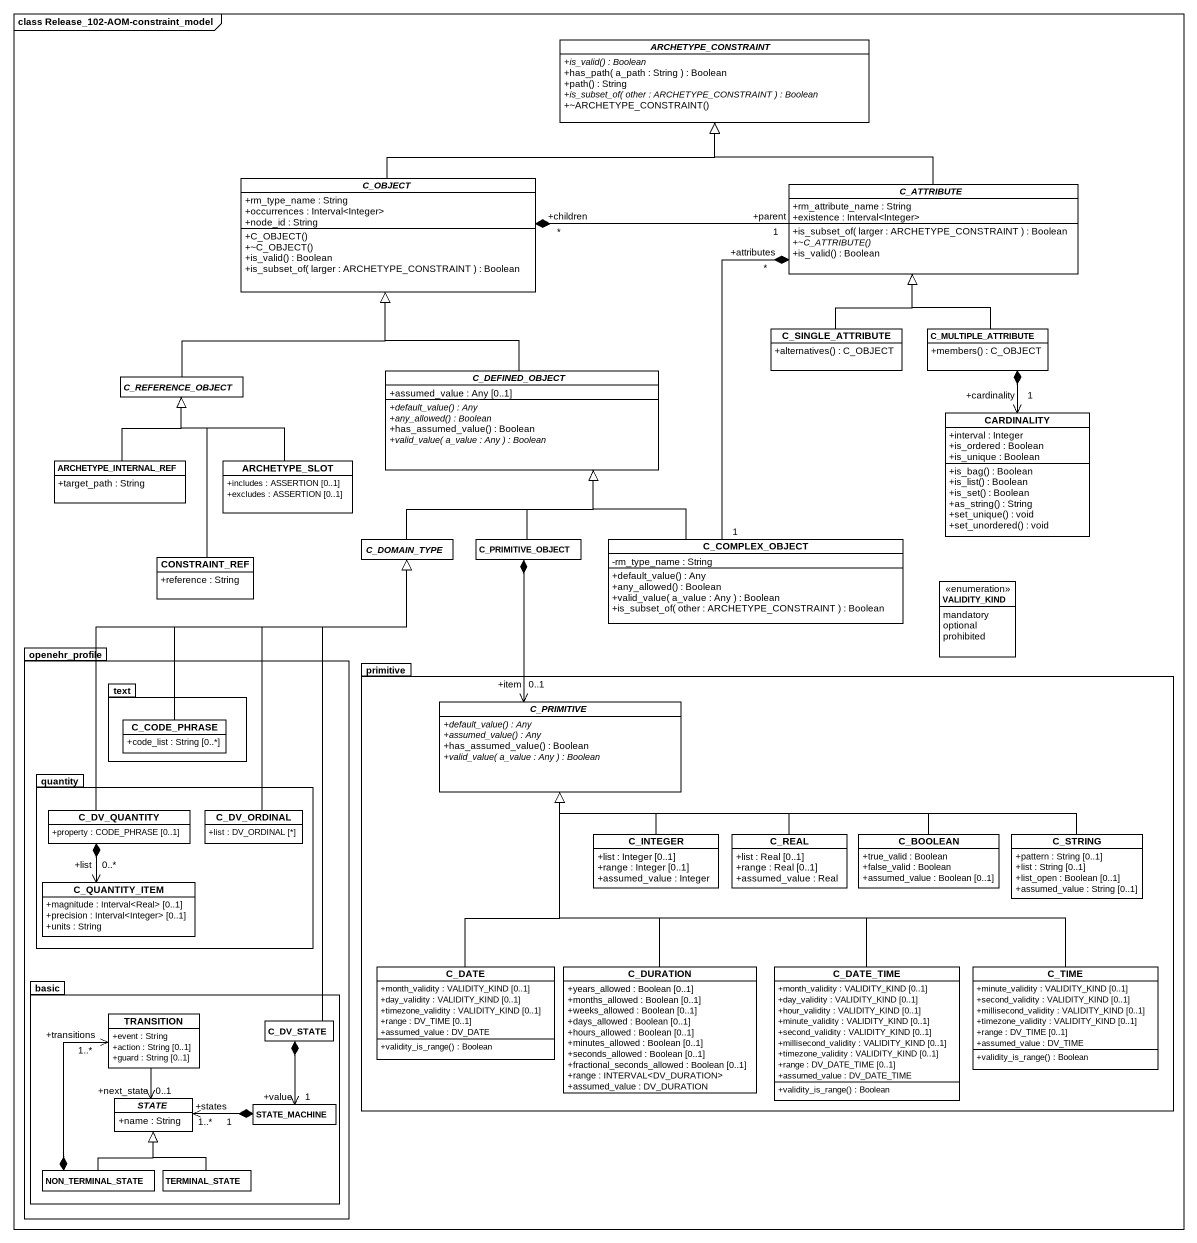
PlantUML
@startuml
mainframe class Release_102-AOM-constraint_model
hide circle
hide empty members
skinparam classAttributeIconSize 0
abstract class ARCHETYPE_CONSTRAINT {
  {abstract} +is_valid() : Boolean
  +has_path( a_path : String ) : Boolean
  +path() : String
  {abstract} +is_subset_of( other : ARCHETYPE_CONSTRAINT ) : Boolean
  +~ARCHETYPE_CONSTRAINT()
}
abstract class C_OBJECT {
  +rm_type_name : String
  +occurrences : Interval<Integer>
  +node_id : String
  +C_OBJECT()
  +~C_OBJECT()
  +is_valid() : Boolean
  +is_subset_of( larger : ARCHETYPE_CONSTRAINT ) : Boolean
}
abstract class C_ATTRIBUTE {
  +rm_attribute_name : String
  +existence : Interval<Integer>
  +is_subset_of( larger : ARCHETYPE_CONSTRAINT ) : Boolean
  {abstract} +~C_ATTRIBUTE()
  +is_valid() : Boolean
}
class C_SINGLE_ATTRIBUTE {
  +alternatives() : C_OBJECT
}
class C_MULTIPLE_ATTRIBUTE {
  +members() : C_OBJECT
}
abstract class C_REFERENCE_OBJECT
abstract class C_DEFINED_OBJECT {
  +assumed_value : Any [0..1]
  {abstract} +default_value() : Any
  {abstract} +any_allowed() : Boolean
  +has_assumed_value() : Boolean
  {abstract} +valid_value( a_value : Any ) : Boolean
}
class CARDINALITY {
  +interval : Integer
  +is_ordered : Boolean
  +is_unique : Boolean
  +is_bag() : Boolean
  +is_list() : Boolean
  +is_set() : Boolean
  +as_string() : String
  +set_unique() : void
  +set_unordered() : void
}
class ARCHETYPE_INTERNAL_REF {
  +target_path : String
}
class ARCHETYPE_SLOT {
  +includes : ASSERTION [0..1]
  +excludes : ASSERTION [0..1]
}
class CONSTRAINT_REF {
  +reference : String
}
abstract class C_DOMAIN_TYPE
class C_PRIMITIVE_OBJECT
class C_COMPLEX_OBJECT {
  -rm_type_name : String
  +default_value() : Any
  +any_allowed() : Boolean
  +valid_value( a_value : Any ) : Boolean
  +is_subset_of( other : ARCHETYPE_CONSTRAINT ) : Boolean
}
enum VALIDITY_KIND {
  mandatory
  optional
  prohibited
}
package openehr_profile {
  package text {
    class C_CODE_PHRASE {
      +code_list : String [0..*]
    }
  }
  package quantity {
    class C_DV_QUANTITY {
      +property : CODE_PHRASE [0..1]
    }
    class C_DV_ORDINAL {
      +list : DV_ORDINAL [*]
    }
    class C_QUANTITY_ITEM {
      +magnitude : Interval<Real> [0..1]
      +precision : Interval<Integer> [0..1]
      +units : String
    }
  }
  package basic {
    class TRANSITION {
      +event : String
      +action : String [0..1]
      +guard : String [0..1]
    }
    class C_DV_STATE
    abstract class "STATE" as STATE_ {
      +name : String
    }
    class STATE_MACHINE
    class NON_TERMINAL_STATE
    class TERMINAL_STATE
  }
}
package primitive {
  abstract class C_PRIMITIVE {
    {abstract} +default_value() : Any
    {abstract} +assumed_value() : Any
    +has_assumed_value() : Boolean
    {abstract} +valid_value( a_value : Any ) : Boolean
  }
  class C_INTEGER {
    +list : Integer [0..1]
    +range : Integer [0..1]
    +assumed_value : Integer
  }
  class C_REAL {
    +list : Real [0..1]
    +range : Real [0..1]
    +assumed_value : Real
  }
  class C_BOOLEAN {
    +true_valid : Boolean
    +false_valid : Boolean
    +assumed_value : Boolean [0..1]
  }
  class C_STRING {
    +pattern : String [0..1]
    +list : String [0..1]
    +list_open : Boolean [0..1]
    +assumed_value : String [0..1]
  }
  class C_DATE {
    +month_validity : VALIDITY_KIND [0..1]
    +day_validity : VALIDITY_KIND [0..1]
    +timezone_validity : VALIDITY_KIND [0..1]
    +range : DV_TIME [0..1]
    +assumed_value : DV_DATE
    +validity_is_range() : Boolean
  }
  class C_DURATION {
    +years_allowed : Boolean [0..1]
    +months_allowed : Boolean [0..1]
    +weeks_allowed : Boolean [0..1]
    +days_allowed : Boolean [0..1]
    +hours_allowed : Boolean [0..1]
    +minutes_allowed : Boolean [0..1]
    +seconds_allowed : Boolean [0..1]
    +fractional_seconds_allowed : Boolean [0..1]
    +range : INTERVAL<DV_DURATION>
    +assumed_value : DV_DURATION
  }
  class C_DATE_TIME {
    +month_validity : VALIDITY_KIND [0..1]
    +day_validity : VALIDITY_KIND [0..1]
    +hour_validity : VALIDITY_KIND [0..1]
    +minute_validity : VALIDITY_KIND [0..1]
    +second_validity : VALIDITY_KIND [0..1]
    +millisecond_validity : VALIDITY_KIND [0..1]
    +timezone_validity : VALIDITY_KIND [0..1]
    +range : DV_DATE_TIME [0..1]
    +assumed_value : DV_DATE_TIME
    +validity_is_range() : Boolean
  }
  class C_TIME {
    +minute_validity : VALIDITY_KIND [0..1]
    +second_validity : VALIDITY_KIND [0..1]
    +millisecond_validity : VALIDITY_KIND [0..1]
    +timezone_validity : VALIDITY_KIND [0..1]
    +range : DV_TIME [0..1]
    +assumed_value : DV_TIME
    +validity_is_range() : Boolean
  }
}
C_OBJECT -right-|> ARCHETYPE_CONSTRAINT
C_ATTRIBUTE -up-|> ARCHETYPE_CONSTRAINT
C_ATTRIBUTE "+parent\n1" -left-* "+children\n*" C_OBJECT
C_SINGLE_ATTRIBUTE -up-|> C_ATTRIBUTE
C_MULTIPLE_ATTRIBUTE -up-|> C_ATTRIBUTE
C_MULTIPLE_ATTRIBUTE *--> "+cardinality\n1" CARDINALITY
C_REFERENCE_OBJECT -up-|> C_OBJECT
C_DEFINED_OBJECT -up-|> C_OBJECT
ARCHETYPE_INTERNAL_REF -up-|> C_REFERENCE_OBJECT
ARCHETYPE_SLOT -up-|> C_REFERENCE_OBJECT
CONSTRAINT_REF -up-|> C_REFERENCE_OBJECT
C_DOMAIN_TYPE -up-|> C_DEFINED_OBJECT
C_PRIMITIVE_OBJECT -up-|> C_DEFINED_OBJECT
C_PRIMITIVE_OBJECT *--> "+item\n0..1" C_PRIMITIVE
C_COMPLEX_OBJECT "1" -up-* "+attributes\n*" C_ATTRIBUTE
C_COMPLEX_OBJECT -up-|> C_DEFINED_OBJECT
C_CODE_PHRASE -up-|> C_DOMAIN_TYPE
C_DV_QUANTITY -up-|> C_DOMAIN_TYPE
C_DV_QUANTITY *--> "+list\n0..*" C_QUANTITY_ITEM
C_DV_ORDINAL -up-|> C_DOMAIN_TYPE
C_INTEGER -up-|> C_PRIMITIVE
C_REAL -left-|> C_PRIMITIVE
C_BOOLEAN -left-|> C_PRIMITIVE
C_STRING -left-|> C_PRIMITIVE
C_DATE -up-|> C_PRIMITIVE
C_DURATION -up-|> C_PRIMITIVE
C_DATE_TIME -up-|> C_PRIMITIVE
C_TIME -left-|> C_PRIMITIVE
TRANSITION --> "+next_state\n0..1" STATE_
C_DV_STATE -up-|> C_DOMAIN_TYPE
C_DV_STATE *--> "+value\n1" STATE_MACHINE
STATE_MACHINE "1" *-left-> "+states\n1..*" STATE_
NON_TERMINAL_STATE *-up-> "+transitions\n1..*" TRANSITION
NON_TERMINAL_STATE -up-|> STATE_
TERMINAL_STATE -up-|> STATE_
@enduml
